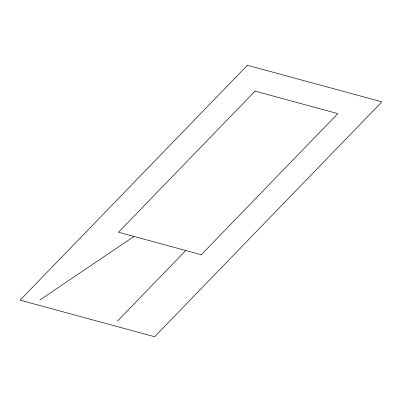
<?xml version="1.0" encoding="UTF-8"?>
<svg xmlns="http://www.w3.org/2000/svg" width="402" height="402" viewBox="0 0 402 402"><rect width="100%" height="100%" fill="white"/><g stroke="black" fill="none" stroke-linecap="round" stroke-linejoin="round"><path stroke-width="0.6" d="M117.495 321.067L185.764 250.511M39.888 299.962L134.027 236.446M247.386 65.27L20.1 300.153L154.614 336.73L381.9 101.847L247.386 65.27M255.049 91.118L118.51 232.225L201.286 254.732L337.826 113.625L255.049 91.118"/></g></svg>
